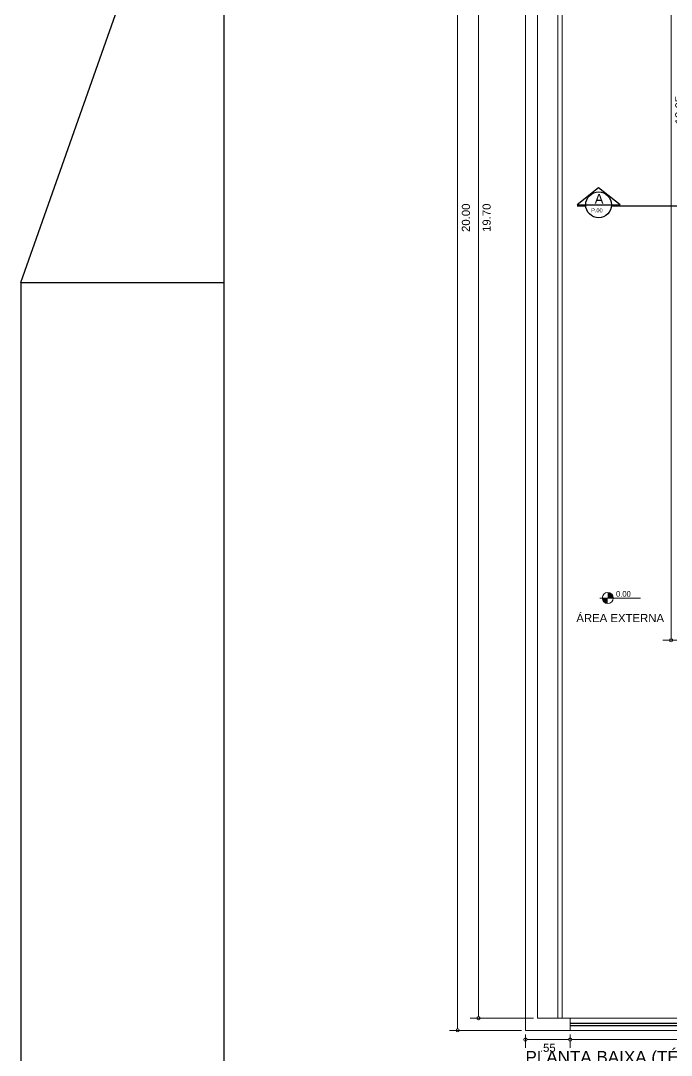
# Model space of a CAD drawing. Header units: millimetres. Extents: x 13 to 97.1, y 11.9 to 71.3.
# Drawn here: x 12.97 to 20.97, y 32.06 to 44.79 of the extents above; entities that cross this region are included whole.
import ezdxf

# ---------------------------------------------------------------- set-up
doc = ezdxf.new("R2010")
doc.units = ezdxf.units.MM
for name, color, linetype, lineweight in [('COTAS', 7, 'Continuous', 13), ('JANELA', 2, 'Continuous', 25), ('PEITORIL', 4, 'Continuous', 15), ('TEXTO AMBIENTE', 7, 'Continuous', 30), ('TEXTO TÍTULO', 7, 'Continuous', 40), ('TRAÇO FINO', 7, 'Continuous', 13)]:
    doc.layers.add(name, color=color, linetype=linetype, lineweight=lineweight)
doc.layers.add('LINHA DE CORTE', color=2, linetype='Continuous')
doc.styles.get("Standard").update_dxf_attribs({"font": 'arial.ttf'})
doc.styles.add('STYLE2', font='stylu.ttf', dxfattribs={"height": 0.05})
doc.styles.add('STYLUS', font='stylu.ttf')
doc.dimstyles.new('Cota Projetos Arquitetônicos', dxfattribs={"dimtxt": 0.1, "dimasz": 0.04, "dimexe": 0.1, "dimexo": 0.05, "dimgap": 0.05, "dimtad": 4, "dimzin": 4, "dimdsep": 46, "dimtxsty": 'Standard', "dimblk": 'DOTBLANK', "dimcen": 0.09, "dimclrd": 7, "dimclre": 7, "dimclrt": 7, "dimadec": 0, "dimazin": 0, "dimtfac": 1, "dimtmove": 2, "dimatfit": 3, "dimfxl": 1, "dimtolj": 1, "dimtzin": 0, "dimlwd": 13, "dimlwe": 13, "dimarcsym": 0})

# ---------------------------------------------------------------- blocks, each defined once
blk = doc.blocks.new('símblo de nivel_PLANTA')
h = blk.add_hatch(color=256)
h.paths.add_polyline_path([(0, 0.331), (0, 0.264), (0.068, 0.264, 0.414214)])
h.paths.add_polyline_path([(0, 0.264), (-0.068, 0.264, 0.414214), (0, 0.196)])
for p, q in [((-0.1, 0.264), (0.403, 0.264)), ((-0.068, 0.264), (0.246, 0.264)), ((-0.068, 0.264), (0.246, 0.264))]:
    blk.add_line(p, q)
blk.add_circle((0, 0.264), 0.0675)
at = {"style": 'STYLUS'}
blk.add_text('0.00', height=0.07, dxfattribs=at).set_placement((0.101, 0.28))
blk = doc.blocks.new('_DotBlank')
at = {"color": 0, "linetype": 'ByBlock', "lineweight": -2}
blk.add_line((-0.5, 0), (-1, 0), dxfattribs=at)
blk.add_circle((0, 0), 0.5, dxfattribs=at)
blk = doc.blocks.new('*D388')
at = {"layer": 'COTAS', "color": 7, "linetype": 'Continuous', "lineweight": 13, "transparency": 16777216}
for p, q in [((19.129, 52.363), (18.245, 52.363)), ((18.345, 32.403), (18.345, 52.323)), ((19.129, 32.363), (18.245, 32.363))]:
    blk.add_line(p, q, dxfattribs=at)
at = {"layer": 'Defpoints', "color": 0, "transparency": 16777216}
for p in [(18.345, 52.363), (19.179, 52.363), (19.179, 32.363)]:
    blk.add_point(p, dxfattribs=at)
at = {"layer": 'COTAS', "color": 7, "lineweight": 13, "transparency": 16777216, "xscale": 0.04, "yscale": 0.04, "zscale": 0.04}
for p, rotation in [((18.345, 52.363), 90), ((18.345, 32.363), 270)]:
    blk.add_blockref('_DotBlank', p, dxfattribs=dict(at, rotation=rotation))
at = {"layer": 'COTAS', "color": 7, "transparency": 16777216, "insert": (18.447, 42.363), "char_height": 0.1, "attachment_point": 5, "rotation": 90}
blk.add_mtext('\\A1;20.00', dxfattribs=at)
blk = doc.blocks.new('*D389')
at = {"layer": 'COTAS', "color": 7, "linetype": 'Continuous', "lineweight": 13, "transparency": 16777216}
for p, q in [((19.279, 52.213), (18.501, 52.213)), ((18.601, 52.173), (18.601, 32.553)), ((19.279, 32.513), (18.501, 32.513))]:
    blk.add_line(p, q, dxfattribs=at)
at = {"layer": 'Defpoints', "color": 0, "transparency": 16777216}
for p in [(19.329, 52.213), (18.601, 32.513), (19.329, 32.513)]:
    blk.add_point(p, dxfattribs=at)
at = {"layer": 'COTAS', "color": 7, "lineweight": 13, "transparency": 16777216, "xscale": 0.04, "yscale": 0.04, "zscale": 0.04}
for p, rotation in [((18.601, 52.213), 90), ((18.601, 32.513), 270)]:
    blk.add_blockref('_DotBlank', p, dxfattribs=dict(at, rotation=rotation))
at = {"layer": 'COTAS', "color": 7, "transparency": 16777216, "insert": (18.702, 42.363), "char_height": 0.1, "attachment_point": 5, "rotation": 90}
blk.add_mtext('\\A1;19.70', dxfattribs=at)
blk = doc.blocks.new('*D323')
at = {"layer": 'Defpoints', "color": 0, "transparency": 16777216}
for p in [(20.97, 50.213), (21.829, 50.213), (21.829, 37.163)]:
    blk.add_point(p, dxfattribs=at)
at = {"layer": 'TEXTO TÍTULO', "color": 7, "linetype": 'Continuous', "lineweight": 13, "transparency": 16777216}
for p, q in [((21.779, 50.213), (20.87, 50.213)), ((20.97, 37.203), (20.97, 50.173)), ((21.779, 37.163), (20.87, 37.163))]:
    blk.add_line(p, q, dxfattribs=at)
at = {"layer": 'TEXTO TÍTULO', "color": 7, "lineweight": 13, "transparency": 16777216, "xscale": 0.04, "yscale": 0.04, "zscale": 0.04}
for p, rotation in [((20.97, 50.213), 90), ((20.97, 37.163), 270)]:
    blk.add_blockref('_DotBlank', p, dxfattribs=dict(at, rotation=rotation))
at = {"layer": 'TEXTO TÍTULO', "color": 7, "transparency": 16777216, "insert": (21.072, 43.688), "char_height": 0.1, "attachment_point": 5, "rotation": 90}
blk.add_mtext('\\A1;13.05', dxfattribs=at)
blk = doc.blocks.new('*D355')
at = {"layer": 'Defpoints', "color": 0, "transparency": 16777216}
for p in [(19.729, 32.363), (24.129, 32.363), (19.729, 32.249)]:
    blk.add_point(p, dxfattribs=at)
at = {"layer": 'TEXTO TÍTULO', "color": 7, "linetype": 'Continuous', "lineweight": 13, "transparency": 16777216}
for p, q in [((19.729, 32.313), (19.729, 32.149)), ((24.089, 32.249), (19.769, 32.249)), ((24.129, 32.313), (24.129, 32.149))]:
    blk.add_line(p, q, dxfattribs=at)
at = {"layer": 'TEXTO TÍTULO', "color": 7, "lineweight": 13, "transparency": 16777216, "xscale": 0.04, "yscale": 0.04, "zscale": 0.04, "rotation": 180}
blk.add_blockref('_DotBlank', (19.729, 32.249), dxfattribs=at)
at = {"layer": 'TEXTO TÍTULO', "color": 7, "lineweight": 13, "transparency": 16777216, "xscale": 0.04, "yscale": 0.04, "zscale": 0.04}
blk.add_blockref('_DotBlank', (24.129, 32.249), dxfattribs=at)
at = {"layer": 'TEXTO TÍTULO', "color": 7, "transparency": 16777216, "insert": (21.929, 32.148), "char_height": 0.1, "attachment_point": 5}
blk.add_mtext('\\A1;4.40', dxfattribs=at)
blk = doc.blocks.new('*D356')
at = {"layer": 'Defpoints', "color": 0, "transparency": 16777216}
for p in [(19.179, 32.363), (19.729, 32.363), (19.729, 32.249)]:
    blk.add_point(p, dxfattribs=at)
at = {"layer": 'TEXTO TÍTULO', "color": 7, "linetype": 'Continuous', "lineweight": 13, "transparency": 16777216}
for p, q in [((19.179, 32.313), (19.179, 32.149)), ((19.219, 32.249), (19.689, 32.249)), ((19.729, 32.313), (19.729, 32.149))]:
    blk.add_line(p, q, dxfattribs=at)
at = {"layer": 'TEXTO TÍTULO', "color": 7, "lineweight": 13, "transparency": 16777216, "xscale": 0.04, "yscale": 0.04, "zscale": 0.04, "rotation": 180}
blk.add_blockref('_DotBlank', (19.179, 32.249), dxfattribs=at)
at = {"layer": 'TEXTO TÍTULO', "color": 7, "lineweight": 13, "transparency": 16777216, "xscale": 0.04, "yscale": 0.04, "zscale": 0.04}
blk.add_blockref('_DotBlank', (19.729, 32.249), dxfattribs=at)
at = {"layer": 'TEXTO TÍTULO', "color": 7, "transparency": 16777216, "insert": (19.454, 32.148), "char_height": 0.1, "attachment_point": 5}
blk.add_mtext('\\A1;.55', dxfattribs=at)

msp = doc.modelspace()

# ---------------------------------------------------------------- linework, layer by layer
for p, q in [((15.47, 70.265), (15.47, 12.865)), ((12.97, 41.565), (14.47, 45.808)), ((12.97, 41.565), (12.97, 11.865)), ((12.97, 41.565), (15.47, 41.565))]:
    msp.add_line(p, q)
at = {"layer": 'JANELA'}
for p, q in [((19.729, 32.453), (24.129, 32.453)), ((19.729, 32.423), (24.129, 32.423))]:
    msp.add_line(p, q, dxfattribs=at)
at = {"layer": 'LINHA DE CORTE'}
for p, q in [((20.079, 42.733), (19.814, 42.522)), ((20.344, 42.522), (20.079, 42.733)), ((19.814, 42.522), (20.238, 42.522)), ((19.814, 42.508), (19.921, 42.508)), ((20.237, 42.508), (20.447, 42.508)), ((20.238, 42.522), (20.344, 42.522)), ((20.447, 42.508), (32.315, 42.508))]:
    msp.add_line(p, q, dxfattribs=at)
msp.add_circle((20.079, 42.522), 0.159, dxfattribs=at)
at = {"layer": 'PEITORIL'}
for p, q in [((19.729, 32.513), (24.129, 32.513)), ((19.729, 32.363), (24.129, 32.363))]:
    msp.add_line(p, q, dxfattribs=at)
at = {"layer": 'TRAÇO FINO'}
for p, q in [((19.179, 32.363), (19.179, 52.363)), ((19.329, 32.513), (19.329, 52.213)), ((19.579, 32.513), (19.579, 51.963)), ((19.629, 32.513), (19.629, 51.913)), ((19.329, 32.513), (19.729, 32.513)), ((19.729, 32.363), (19.729, 32.513)), ((19.179, 32.363), (19.729, 32.363)), ((19.179, 32.363), (19.729, 32.363))]:
    msp.add_line(p, q, dxfattribs=at)

# ---------------------------------------------------------------- block references
at = {"layer": 'COTAS'}
msp.add_blockref('símblo de nivel_PLANTA', (20.192, 37.419), dxfattribs=at)

# ---------------------------------------------------------------- texts
at = {"layer": 'LINHA DE CORTE', "style": 'STYLE2'}
for s, height, p in [('A', 0.12, (20.031, 42.536)), ('P.00', 0.05, (19.987, 42.429))]:
    msp.add_text(s, height=height, dxfattribs=at).set_placement(p)
at = {"layer": 'TEXTO AMBIENTE', "insert": (19.805, 37.487), "char_height": 0.1, "attachment_point": 1}
msp.add_mtext_dynamic_manual_height_columns('ÁREA EXTERNA', width=2.24915, gutter_width=12.5, heights=[0], dxfattribs=at)
at = {"layer": 'TEXTO TÍTULO', "insert": (19.179, 32.109), "char_height": 0.15, "attachment_point": 1}
msp.add_mtext_dynamic_manual_height_columns('PLANTA BAIXA (TÉRREO)\\PESCALA 1:50\\PÁREA CONSTRUÍDA: 128,65 m²', width=3.27183, gutter_width=12.5, heights=[0.961], dxfattribs=at)

# ---------------------------------------------------------------- dimensions: what is measured, and where the dimension line sits
at = {"layer": 'COTAS'}
for base, p1, p2, picture, middle in [((18.345, 52.363), (19.179, 32.363), (19.179, 52.363), '*D388', (18.447, 42.363)), ((18.601, 32.513), (19.329, 52.213), (19.329, 32.513), '*D389', (18.702, 42.363))]:
    dim = msp.add_linear_dim(base=base, p1=p1, p2=p2, angle=90, dimstyle='Cota Projetos Arquitetônicos', dxfattribs=at)
    dim.commit()
    dim.dimension.update_dxf_attribs({"geometry": picture, "text_midpoint": middle})
at = {"layer": 'TEXTO TÍTULO'}
dim = msp.add_linear_dim(base=(20.97, 50.213), p1=(21.829, 37.163), p2=(21.829, 50.213), angle=90, dimstyle='Cota Projetos Arquitetônicos', dxfattribs=at)
dim.commit()
dim.dimension.update_dxf_attribs({"geometry": '*D323', "text_midpoint": (21.072, 43.688)})
for p1, picture, middle in [((19.179, 32.363), '*D356', (19.454, 32.148)), ((24.129, 32.363), '*D355', (21.929, 32.148))]:
    dim = msp.add_linear_dim(base=(19.729, 32.249), p1=p1, p2=(19.729, 32.363), dimstyle='Cota Projetos Arquitetônicos', dxfattribs=at)
    dim.commit()
    dim.dimension.update_dxf_attribs({"geometry": picture, "text_midpoint": middle})

doc.saveas('drawing.dxf')
